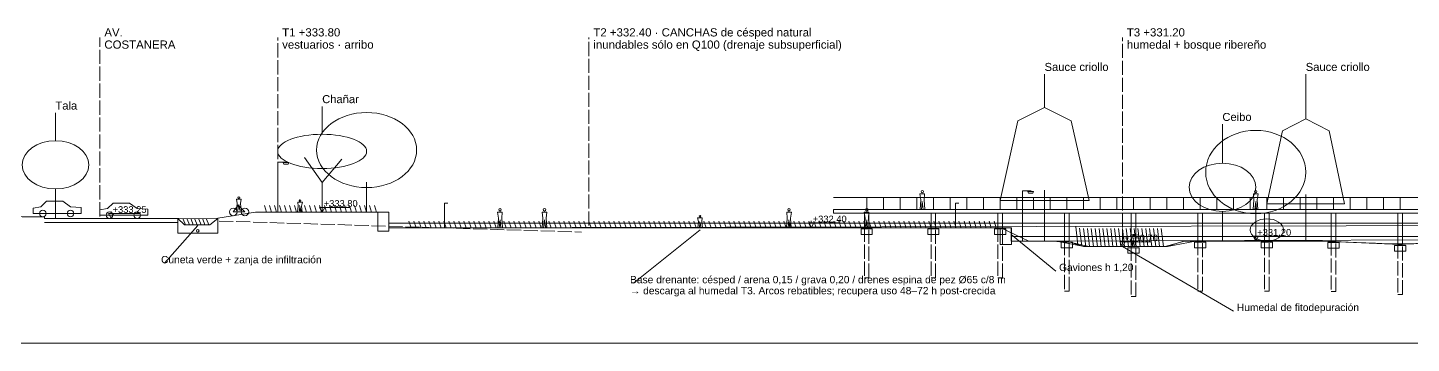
# Model space of a CAD drawing. Header units: metres. Extents: x -1097 to 1588, y -673 to 884.
# Drawn here: x 544.5 to 669, y -563 to -534.6 of the extents above; entities that cross this region are included whole.
import ezdxf

# ---------------------------------------------------------------- set-up
doc = ezdxf.new("R2010")
doc.units = ezdxf.units.M
doc.linetypes.add('DASHED', pattern=[1.524, 1.27, -0.254])
for name, color, linetype, lineweight, plot in [('CORTE-AGUA', 5, 'Continuous', 0, False), ('CORTE-ESTRUCTURA', 30, 'Continuous', 0, False), ('CORTE-TERRENO', 7, 'Continuous', 0, False), ('CORTE-TERRENO_EXIST', 9, 'Continuous', 0, False), ('CORTE-TEXTO', 7, 'Continuous', 0, False), ('CORTE-VEGETACION', 3, 'Continuous', 0, False), ('COTAS', 7, 'Continuous', 0, False), ('SUDS-CUNETA_VERDE', 3, 'Continuous', 0, False), ('SUDS-PASARELA', 30, 'Continuous', 0, False), ('TERRAZAS-GAVIONES', 8, 'Continuous', 0, False), ('VISTA-FIGURAS', 8, 'Continuous', 0, False), ('VISTA-FONDO', 9, 'Continuous', 0, False)]:
    doc.layers.add(name, color=color, linetype=linetype, lineweight=lineweight, plot=plot)
doc.styles.add('ARIAL', font='arial.ttf')

msp = doc.modelspace()

# ---------------------------------------------------------------- linework, layer by layer
at = {"layer": 'CORTE-AGUA'}
for points in [[(669.57, -554.02), (667.07, -554.06), (664.57, -553.95), (662.07, -553.85), (659.57, -553.8), (657.07, -553.8), (654.57, -553.8), (652.07, -553.8), (649.57, -553.8), (647.07, -554.28), (644.57, -554.3), (642.07, -554.3), (639.57, -554.3), (637.07, -553.8), (634.57, -553.8), (632.07, -552.6), (629.57, -552.6), (627.07, -552.6), (624.57, -552.6), (622.07, -552.6), (619.57, -552.6), (617.07, -552.6), (614.57, -552.6), (612.06, -552.6), (609.56, -552.6), (607.06, -552.6), (604.56, -552.6), (602.06, -552.6), (599.56, -552.6), (597.06, -552.6), (594.56, -552.6), (592.06, -552.6), (589.56, -552.6), (587.06, -552.6), (584.56, -552.6), (582.06, -552.6), (579.56, -552.6), (774.58, -552.2), (577.06, -552.2), (577.06, -552.2), (774.58, -552.26)], [(669.22, -554.04), (667.5, -554.08), (665.78, -554), (664.06, -553.93), (662.34, -553.86), (660.62, -553.8), (658.9, -553.8), (657.18, -553.8), (655.46, -553.8), (653.74, -553.8), (652.02, -553.8), (650.3, -553.8), (648.58, -553.8), (646.86, -554.3), (645.14, -554.3), (643.42, -554.3), (641.7, -554.3), (639.98, -554.3), (638.26, -553.89), (636.54, -553.8), (634.82, -553.8), (768.98, -553.4), (633.1, -553.4), (633.1, -553.4), (768.98, -553.4)]]:
    msp.add_lwpolyline(points, dxfattribs=at)
at = {"layer": 'CORTE-AGUA', "linetype": 'DASHED'}
for points in [[(577.06, -552.2), (774.58, -552.2)], [(633.1, -553.4), (768.98, -553.4)]]:
    msp.add_lwpolyline(points, dxfattribs=at)
at = {"layer": 'CORTE-ESTRUCTURA'}
for points in [[(582, -552.6), (582, -550.4), (582.3, -550.4)], [(628, -552.6), (628, -550.4), (628.3, -550.4)], [(546, -552.13), (558, -552.13)]]:
    msp.add_lwpolyline(points, dxfattribs=at)
for points in [[(619.8, -551.3), (620.2, -551.3), (620.2, -552.6), (619.8, -552.6)], [(625.8, -551.3), (626.2, -551.3), (626.2, -552.6), (625.8, -552.6)], [(631.8, -551.3), (632.2, -551.3), (632.2, -552.6), (631.8, -552.6)], [(637.8, -551.3), (638.2, -551.3), (638.2, -553.8), (637.8, -553.8)], [(643.8, -551.3), (644.2, -551.3), (644.2, -554.3), (643.8, -554.3)], [(649.8, -551.3), (650.2, -551.3), (650.2, -553.8), (649.8, -553.8)], [(655.8, -551.3), (656.2, -551.3), (656.2, -553.8), (655.8, -553.8)], [(661.8, -551.3), (662.2, -551.3), (662.2, -553.84), (661.8, -553.84)], [(667.8, -551.3), (668.2, -551.3), (668.2, -554.1), (667.8, -554.1)], [(619.5, -552.7), (620.5, -552.7), (620.5, -553.2), (619.5, -553.2)], [(625.5, -552.7), (626.5, -552.7), (626.5, -553.2), (625.5, -553.2)], [(631.5, -552.7), (632.5, -552.7), (632.5, -553.2), (631.5, -553.2)], [(637.5, -553.9), (638.5, -553.9), (638.5, -554.4), (637.5, -554.4)], [(649.5, -553.9), (650.5, -553.9), (650.5, -554.4), (649.5, -554.4)], [(655.5, -553.9), (656.5, -553.9), (656.5, -554.4), (655.5, -554.4)], [(661.5, -553.94), (662.5, -553.94), (662.5, -554.44), (661.5, -554.44)], [(643.5, -554.4), (644.5, -554.4), (644.5, -554.9), (643.5, -554.9)], [(667.5, -554.2), (668.5, -554.2), (668.5, -554.7), (667.5, -554.7)]]:
    msp.add_lwpolyline(points, close=True, dxfattribs=at)
at = {"layer": 'CORTE-ESTRUCTURA', "linetype": 'DASHED'}
for points in [[(619.8, -552.6), (619.8, -557.1), (620.2, -557.1), (620.2, -552.6)], [(625.8, -552.6), (625.8, -557.1), (626.2, -557.1), (626.2, -552.6)], [(631.8, -552.6), (631.8, -557.1), (632.2, -557.1), (632.2, -552.6)], [(637.8, -553.8), (637.8, -558.3), (638.2, -558.3), (638.2, -553.8)], [(649.8, -553.8), (649.8, -558.3), (650.2, -558.3), (650.2, -553.8)], [(655.8, -553.8), (655.8, -558.3), (656.2, -558.3), (656.2, -553.8)], [(661.8, -553.84), (661.8, -558.34), (662.2, -558.34), (662.2, -553.84)], [(643.8, -554.3), (643.8, -558.8), (644.2, -558.8), (644.2, -554.3)], [(667.8, -554.1), (667.8, -558.6), (668.2, -558.6), (668.2, -554.1)]]:
    msp.add_lwpolyline(points, dxfattribs=at)
at = {"layer": 'CORTE-TERRENO'}
for points in [[(800, -563), (480, -563), (480, -547.6), (483.98, -548), (514.02, -549), (529.93, -550), (544, -551.63), (546, -551.63), (546, -551.78), (558, -551.78), (561.6, -551.75), (565, -551.2), (577, -551.2), (577, -552.6), (633, -552.6), (633, -553.8), (638, -553.8), (639.5, -554.3), (647, -554.3), (648.5, -553.8), (661, -553.8), (668, -554.1), (669.89, -554)], [(480, -547.6), (483.98, -548), (514.02, -549), (529.93, -550), (544, -551.63), (546, -551.63), (546, -551.78), (558, -551.78), (561.6, -551.75), (565, -551.2), (577, -551.2), (577, -552.6), (633, -552.6), (633, -553.8), (638, -553.8), (639.5, -554.3), (647, -554.3), (648.5, -553.8), (661, -553.8), (668, -554.1), (669.89, -554)]]:
    msp.add_lwpolyline(points, dxfattribs=at)
at = {"layer": 'CORTE-TERRENO_EXIST', "linetype": 'DASHED'}
msp.add_lwpolyline([(561.73, -552), (594.32, -553)], dxfattribs=at)
at = {"layer": 'CORTE-TEXTO', "linetype": 'DASHED'}
for points in [[(551, -551.58), (551, -535.5)], [(567, -551), (567, -535.5)], [(595, -552.4), (595, -535.5)], [(643, -554.1), (643, -535.5)]]:
    msp.add_lwpolyline(points, dxfattribs=at)
at = {"layer": 'CORTE-TEXTO'}
for points in [[(559.8, -552.4), (556.8, -555.8)], [(605, -552.8), (599, -557.6)], [(633, -553.2), (637, -556.5)], [(643, -554.3), (653, -560.1)]]:
    msp.add_lwpolyline(points, dxfattribs=at)
at = {"layer": 'CORTE-VEGETACION'}
for p, q in [((566, -551.2), (565.8, -550.6)), ((566.45, -551.2), (566.25, -550.6)), ((566.9, -551.2), (566.7, -550.6)), ((567.35, -551.2), (567.15, -550.6)), ((567.8, -551.2), (567.6, -550.6)), ((568.25, -551.2), (568.05, -550.6)), ((568.7, -551.2), (568.5, -550.6)), ((569.15, -551.2), (568.95, -550.6)), ((569.6, -551.2), (569.4, -550.6)), ((570.05, -551.2), (569.85, -550.6)), ((570.5, -551.2), (570.3, -550.6)), ((570.95, -551.2), (570.75, -550.6)), ((571.4, -551.2), (571.2, -550.6)), ((571.85, -551.2), (571.65, -550.6)), ((572.3, -551.2), (572.1, -550.6)), ((572.75, -551.2), (572.55, -550.6)), ((573.2, -551.2), (573, -550.6)), ((573.65, -551.2), (573.45, -550.6)), ((574.1, -551.2), (573.9, -550.6)), ((574.55, -551.2), (574.35, -550.6)), ((575, -551.2), (574.8, -550.6)), ((575.45, -551.2), (575.25, -550.6)), ((575.9, -551.2), (575.7, -550.6)), ((558.7, -552.33), (558.5, -551.83)), ((559.05, -552.33), (558.85, -551.83)), ((559.4, -552.33), (559.2, -551.83)), ((559.75, -552.33), (559.55, -551.83)), ((560.1, -552.33), (559.9, -551.83)), ((560.45, -552.33), (560.25, -551.83)), ((560.8, -552.33), (560.6, -551.83)), ((579, -552.6), (578.8, -552)), ((579.45, -552.6), (579.25, -552)), ((579.9, -552.6), (579.7, -552)), ((580.35, -552.6), (580.15, -552)), ((580.8, -552.6), (580.6, -552)), ((581.25, -552.6), (581.05, -552)), ((581.7, -552.6), (581.5, -552)), ((582.15, -552.6), (581.95, -552)), ((582.6, -552.6), (582.4, -552)), ((583.05, -552.6), (582.85, -552)), ((583.5, -552.6), (583.3, -552)), ((583.95, -552.6), (583.75, -552)), ((584.4, -552.6), (584.2, -552)), ((584.85, -552.6), (584.65, -552)), ((585.3, -552.6), (585.1, -552)), ((585.75, -552.6), (585.55, -552)), ((586.2, -552.6), (586, -552)), ((586.65, -552.6), (586.45, -552)), ((587.1, -552.6), (586.9, -552)), ((587.55, -552.6), (587.35, -552)), ((588, -552.6), (587.8, -552)), ((588.45, -552.6), (588.25, -552)), ((588.9, -552.6), (588.7, -552)), ((589.35, -552.6), (589.15, -552)), ((589.8, -552.6), (589.6, -552)), ((590.25, -552.6), (590.05, -552)), ((590.7, -552.6), (590.5, -552)), ((591.15, -552.6), (590.95, -552)), ((591.6, -552.6), (591.4, -552)), ((592.05, -552.6), (591.85, -552)), ((592.5, -552.6), (592.3, -552)), ((592.95, -552.6), (592.75, -552)), ((593.4, -552.6), (593.2, -552)), ((593.85, -552.6), (593.65, -552)), ((594.3, -552.6), (594.1, -552)), ((594.75, -552.6), (594.55, -552)), ((595.2, -552.6), (595, -552)), ((595.65, -552.6), (595.45, -552)), ((596.1, -552.6), (595.9, -552)), ((596.55, -552.6), (596.35, -552)), ((597, -552.6), (596.8, -552)), ((597.45, -552.6), (597.25, -552)), ((597.9, -552.6), (597.7, -552)), ((598.35, -552.6), (598.15, -552)), ((598.8, -552.6), (598.6, -552)), ((599.25, -552.6), (599.05, -552)), ((599.7, -552.6), (599.5, -552)), ((600.15, -552.6), (599.95, -552)), ((600.6, -552.6), (600.4, -552)), ((601.05, -552.6), (600.85, -552)), ((601.5, -552.6), (601.3, -552)), ((601.95, -552.6), (601.75, -552)), ((602.4, -552.6), (602.2, -552)), ((602.85, -552.6), (602.65, -552)), ((603.3, -552.6), (603.1, -552)), ((603.75, -552.6), (603.55, -552)), ((604.2, -552.6), (604, -552)), ((604.65, -552.6), (604.45, -552)), ((605.1, -552.6), (604.9, -552)), ((605.55, -552.6), (605.35, -552)), ((606, -552.6), (605.8, -552)), ((606.45, -552.6), (606.25, -552)), ((606.9, -552.6), (606.7, -552)), ((607.35, -552.6), (607.15, -552)), ((607.8, -552.6), (607.6, -552)), ((608.25, -552.6), (608.05, -552)), ((608.7, -552.6), (608.5, -552)), ((609.15, -552.6), (608.95, -552)), ((609.6, -552.6), (609.4, -552)), ((610.05, -552.6), (609.85, -552)), ((610.5, -552.6), (610.3, -552)), ((610.95, -552.6), (610.75, -552)), ((611.4, -552.6), (611.2, -552)), ((611.85, -552.6), (611.65, -552)), ((612.3, -552.6), (612.1, -552)), ((612.75, -552.6), (612.55, -552)), ((613.2, -552.6), (613, -552)), ((613.65, -552.6), (613.45, -552)), ((614.1, -552.6), (613.9, -552)), ((614.55, -552.6), (614.35, -552)), ((615, -552.6), (614.8, -552)), ((615.45, -552.6), (615.25, -552)), ((615.9, -552.6), (615.7, -552)), ((616.35, -552.6), (616.15, -552)), ((616.8, -552.6), (616.6, -552)), ((617.25, -552.6), (617.05, -552)), ((617.7, -552.6), (617.5, -552)), ((618.15, -552.6), (617.95, -552)), ((618.6, -552.6), (618.4, -552)), ((619.05, -552.6), (618.85, -552)), ((619.5, -552.6), (619.3, -552)), ((619.95, -552.6), (619.75, -552)), ((620.4, -552.6), (620.2, -552)), ((620.85, -552.6), (620.65, -552)), ((621.3, -552.6), (621.1, -552)), ((621.75, -552.6), (621.55, -552)), ((622.2, -552.6), (622, -552)), ((622.65, -552.6), (622.45, -552)), ((623.1, -552.6), (622.9, -552)), ((623.55, -552.6), (623.35, -552)), ((624, -552.6), (623.8, -552)), ((624.45, -552.6), (624.25, -552)), ((624.9, -552.6), (624.7, -552)), ((625.35, -552.6), (625.15, -552)), ((625.8, -552.6), (625.6, -552)), ((626.25, -552.6), (626.05, -552)), ((626.7, -552.6), (626.5, -552)), ((627.15, -552.6), (626.95, -552)), ((627.6, -552.6), (627.4, -552)), ((628.05, -552.6), (627.85, -552)), ((628.5, -552.6), (628.3, -552)), ((628.95, -552.6), (628.75, -552)), ((629.4, -552.6), (629.2, -552)), ((629.85, -552.6), (629.65, -552)), ((630.3, -552.6), (630.1, -552)), ((630.75, -552.6), (630.55, -552)), ((631.2, -552.6), (631, -552)), ((631.65, -552.6), (631.45, -552)), ((639, -554.13), (638.8, -552.51)), ((639.35, -554.25), (639.15, -552.63)), ((639.7, -554.3), (639.5, -552.68)), ((640.05, -554.3), (639.85, -552.68)), ((640.4, -554.3), (640.2, -552.68)), ((640.75, -554.3), (640.55, -552.68)), ((641.1, -554.3), (640.9, -552.68)), ((641.45, -554.3), (641.25, -552.68)), ((641.8, -554.3), (641.6, -552.68)), ((642.15, -554.3), (641.95, -552.68)), ((642.5, -554.3), (642.3, -552.68)), ((642.85, -554.3), (642.65, -552.68)), ((643.2, -554.3), (643, -552.68)), ((643.55, -554.3), (643.35, -552.68)), ((643.9, -554.3), (643.7, -552.68)), ((644.25, -554.3), (644.05, -552.68)), ((644.6, -554.3), (644.4, -552.68)), ((644.95, -554.3), (644.75, -552.68)), ((645.3, -554.3), (645.1, -552.68)), ((645.65, -554.3), (645.45, -552.68)), ((646, -554.3), (645.8, -552.68)), ((646.35, -554.3), (646.15, -552.68)), ((646.7, -554.3), (646.5, -552.68))]:
    msp.add_line(p, q, dxfattribs=at)
for points in [[(636, -541.8), (636, -538.8)], [(659.5, -542.8), (659.5, -538.8)], [(547, -544.78), (547, -542.28)], [(571, -544.2), (571, -541.7)], [(652, -546.8), (652, -543.3)], [(571, -548.54), (569.4, -546.3)], [(571, -548.54), (572.76, -546.44)], [(571, -551.2), (571, -548.54)], [(547, -551.78), (547, -549.12)], [(636, -553.8), (636, -549.24)], [(659.5, -553.8), (659.5, -549.62)], [(652, -553.8), (652, -551.14)]]:
    msp.add_lwpolyline(points, dxfattribs=at)
for points in [[(632, -550.15), (633.6, -543), (636, -541.8), (638.4, -543), (640, -550.15)], [(656, -550.46), (657.4, -543.9), (659.5, -542.8), (661.6, -543.9), (663, -550.46)]]:
    msp.add_lwpolyline(points, close=True, dxfattribs=at)
for centre, major_axis, ratio in [((547, -546.95), (3, 0), 0.723333), ((571, -545.74), (4, 0), 0.385), ((652, -548.97), (3, 0), 0.723333), ((656, -552.8), (1.5, 0), 0.666667)]:
    msp.add_ellipse(centre, major_axis=major_axis, ratio=ratio, dxfattribs=at)
at = {"layer": 'COTAS'}
for points in [[(551.76, -551.32), (552.24, -551.32), (552, -551.75)], [(570.76, -550.77), (571.24, -550.77), (571, -551.2)], [(614.76, -552.17), (615.24, -552.17), (615, -552.6)], [(642.76, -553.87), (643.24, -553.87), (643, -554.3)], [(654.76, -553.37), (655.24, -553.37), (655, -553.8)]]:
    msp.add_lwpolyline(points, close=True, dxfattribs=at)
for points in [[(552, -551.32), (552, -551.14)], [(552, -551.32), (554.52, -551.32)], [(571, -550.77), (571, -550.59)], [(571, -550.77), (573.52, -550.77)], [(615, -552.17), (615, -551.99)], [(615, -552.17), (617.52, -552.17)], [(643, -553.87), (643, -553.69)], [(643, -553.87), (645.52, -553.87)], [(655, -553.37), (655, -553.19)], [(655, -553.37), (657.52, -553.37)]]:
    msp.add_lwpolyline(points, dxfattribs=at)
at = {"layer": 'SUDS-CUNETA_VERDE'}
msp.add_lwpolyline([(558, -551.78), (558.6, -552.33), (560.9, -552.33), (561.6, -551.78), (561.6, -553.08), (558, -553.08)], close=True, dxfattribs=at)
msp.add_lwpolyline([(558, -551.78), (558.6, -552.33), (560.9, -552.33), (561.6, -551.78)], dxfattribs=at)
msp.add_circle((559.8, -552.88), 0.12, dxfattribs=at)
at = {"layer": 'SUDS-PASARELA'}
for points in [[(617, -549.9), (693, -549.9)], [(620, -550.95), (620, -549.9)], [(621.5, -550.95), (621.5, -549.9)], [(623, -550.95), (623, -549.9)], [(624.5, -550.95), (624.5, -549.9)], [(626, -550.95), (626, -549.9)], [(627.5, -550.95), (627.5, -549.9)], [(629, -550.95), (629, -549.9)], [(630.5, -550.95), (630.5, -549.9)], [(632, -550.95), (632, -549.9)], [(633.5, -550.95), (633.5, -549.9)], [(635, -550.95), (635, -549.9)], [(636.5, -550.95), (636.5, -549.9)], [(638, -550.95), (638, -549.9)], [(639.5, -550.95), (639.5, -549.9)], [(641, -550.95), (641, -549.9)], [(642.5, -550.95), (642.5, -549.9)], [(644, -550.95), (644, -549.9)], [(645.5, -550.95), (645.5, -549.9)], [(647, -550.95), (647, -549.9)], [(648.5, -550.95), (648.5, -549.9)], [(650, -550.95), (650, -549.9)], [(651.5, -550.95), (651.5, -549.9)], [(653, -550.95), (653, -549.9)], [(654.5, -550.95), (654.5, -549.9)], [(656, -550.95), (656, -549.9)], [(657.5, -550.95), (657.5, -549.9)], [(659, -550.95), (659, -549.9)], [(660.5, -550.95), (660.5, -549.9)], [(662, -550.95), (662, -549.9)], [(663.5, -550.95), (663.5, -549.9)], [(665, -550.95), (665, -549.9)], [(666.5, -550.95), (666.5, -549.9)], [(668, -550.95), (668, -549.9)]]:
    msp.add_lwpolyline(points, dxfattribs=at)
msp.add_lwpolyline([(617, -550.95), (693, -550.95), (693, -551.3), (617, -551.3)], close=True, dxfattribs=at)
at = {"layer": 'TERRAZAS-GAVIONES'}
for points in [[(576.01, -552.9), (577.01, -552.9), (577.01, -551.2), (576.01, -551.2)], [(632.01, -554.1), (633.01, -554.1), (633.01, -552.6), (632.01, -552.6)]]:
    msp.add_lwpolyline(points, close=True, dxfattribs=at)
for points in [[(576.01, -552.9), (577.01, -552.9), (577.01, -551.2), (576.01, -551.2), (576.01, -552.9)], [(632.01, -554.1), (633.01, -554.1), (633.01, -552.6), (632.01, -552.6), (632.01, -554.1)]]:
    msp.add_lwpolyline(points, dxfattribs=at)
at = {"layer": 'VISTA-FIGURAS'}
for points in [[(567, -551.2), (567, -546.7), (567.8, -546.7)], [(634, -553.8), (634, -549.3), (634.8, -549.3)], [(563, -551.18), (563.45, -550.57), (564.05, -551.18), (563.5, -551.18), (563, -551.18)]]:
    msp.add_lwpolyline(points, dxfattribs=at)
for points in [[(567.5, -546.75), (568, -546.75), (567.95, -546.9), (567.55, -546.9)], [(545, -551.33), (549.3, -551.33), (549.3, -550.78), (548.35, -550.73), (547.67, -550.23), (546.2, -550.23), (545.69, -550.73), (545, -550.83)], [(563.28, -550.04), (563.7, -550.04), (563.66, -550.42), (563.72, -551.02), (563.58, -551.02), (563.5, -550.52), (563.42, -551.02), (563.3, -551.02), (563.36, -550.42)], [(624.78, -549.56), (625.2, -549.56), (625.16, -550.1), (625.22, -550.95), (625.08, -550.95), (625, -550.24), (624.92, -550.95), (624.8, -550.95), (624.86, -550.1)], [(634.5, -549.35), (635, -549.35), (634.95, -549.5), (634.55, -549.5)], [(655.22, -549.56), (654.8, -549.56), (654.84, -550.1), (654.78, -550.95), (654.92, -550.95), (655, -550.24), (655.08, -550.95), (655.2, -550.95), (655.14, -550.1)], [(551, -551.48), (555.3, -551.48), (555.3, -550.93), (554.35, -550.88), (553.67, -550.38), (552.2, -550.38), (551.69, -550.88), (551, -550.98)], [(569.22, -550.3), (568.8, -550.3), (568.84, -550.65), (568.78, -551.2), (568.92, -551.2), (569, -550.74), (569.08, -551.2), (569.2, -551.2), (569.14, -550.65)], [(586.78, -551.19), (587.2, -551.19), (587.16, -551.74), (587.22, -552.6), (587.08, -552.6), (587, -551.88), (586.92, -552.6), (586.8, -552.6), (586.86, -551.74)], [(591.22, -551.19), (590.8, -551.19), (590.84, -551.74), (590.78, -552.6), (590.92, -552.6), (591, -551.88), (591.08, -552.6), (591.2, -552.6), (591.14, -551.74)], [(613.22, -551.19), (612.8, -551.19), (612.84, -551.74), (612.78, -552.6), (612.92, -552.6), (613, -551.88), (613.08, -552.6), (613.2, -552.6), (613.14, -551.74)], [(619.78, -551.19), (620.2, -551.19), (620.16, -551.74), (620.22, -552.6), (620.08, -552.6), (620, -551.88), (619.92, -552.6), (619.8, -552.6), (619.86, -551.74)], [(604.78, -551.7), (605.2, -551.7), (605.16, -552.05), (605.22, -552.6), (605.08, -552.6), (605, -552.14), (604.92, -552.6), (604.8, -552.6), (604.86, -552.05)], [(644.22, -553.4), (643.8, -553.4), (643.84, -553.75), (643.78, -554.3), (643.92, -554.3), (644, -553.84), (644.08, -554.3), (644.2, -554.3), (644.14, -553.75)]]:
    msp.add_lwpolyline(points, close=True, dxfattribs=at)
for centre, radius in [((563.5, -549.9), 0.078), ((569, -550.17), 0.0715), ((625, -549.36), 0.111), ((655, -549.36), 0.111), ((545.86, -551.33), 0.3), ((548.35, -551.33), 0.3), ((551.86, -551.48), 0.3), ((554.35, -551.48), 0.3), ((563, -551.18), 0.34), ((564.05, -551.18), 0.34), ((587, -550.99), 0.112), ((591, -550.99), 0.112), ((605, -551.57), 0.0715), ((613, -550.99), 0.112), ((620, -550.99), 0.112), ((644, -553.27), 0.0715)]:
    msp.add_circle(centre, radius, dxfattribs=at)
at = {"layer": 'VISTA-FONDO'}
for points in [[(575, -551.2), (575, -548.5)], [(655, -553.8), (655, -550.8)]]:
    msp.add_lwpolyline(points, dxfattribs=at)
for centre, ratio in [((575, -545.62), 0.75), ((655, -547.6), 0.833333)]:
    msp.add_ellipse(centre, major_axis=(4.5, 0), ratio=ratio, dxfattribs=at)

# ---------------------------------------------------------------- texts
at = {"layer": 'CORTE-TEXTO', "style": 'ARIAL'}
for s, height, p in [('AV.', 0.736, (551.4, -535.4)), ('T1 +333.80', 0.736, (567.4, -535.4)), ('T2 +332.40 · CANCHAS de césped natural', 0.7362, (595.4, -535.4)), ('T3 +331.20', 0.736, (643.4, -535.4)), ('COSTANERA', 0.736, (551.4, -536.5)), ('vestuarios · arribo', 0.7362, (567.4, -536.5)), ('inundables sólo en Q100 (drenaje subsuperficial)', 0.7362, (595.4, -536.5)), ('humedal + bosque ribereño', 0.7362, (643.4, -536.5)), ('Sauce criollo', 0.72, (636, -538.5)), ('Sauce criollo', 0.72, (659.5, -538.5)), ('Tala', 0.72, (547, -541.98)), ('Chañar', 0.72, (571, -541.4)), ('Ceibo', 0.72, (652, -543)), ('Cuneta verde + zanja de infiltración', 0.6587, (556.5, -555.8)), ('Gaviones h 1,20', 0.6587, (637.3, -556.5)), ('Base drenante: césped / arena 0,15 / grava 0,20 / drenes espina de pez Ø65 c/8 m', 0.6587, (598.7, -557.6)), ('→ descarga al humedal T3. Arcos rebatibles; recupera uso 48–72 h post-crecida', 0.6587, (598.7, -558.59)), ('Humedal de fitodepuración', 0.6587, (653.3, -560.1))]:
    msp.add_text(s, height=height, dxfattribs=at).set_placement(p)
at = {"layer": 'COTAS', "style": 'ARIAL'}
for s, p in [('+333.80', (571.14, -550.72)), ('+333.25', (552.14, -551.27)), ('+332.40', (615.14, -552.12)), ('+331.20', (655.14, -553.32)), ('+330.70', (643.14, -553.82))]:
    msp.add_text(s, height=0.6, dxfattribs=at).set_placement(p)

doc.saveas('drawing.dxf')
